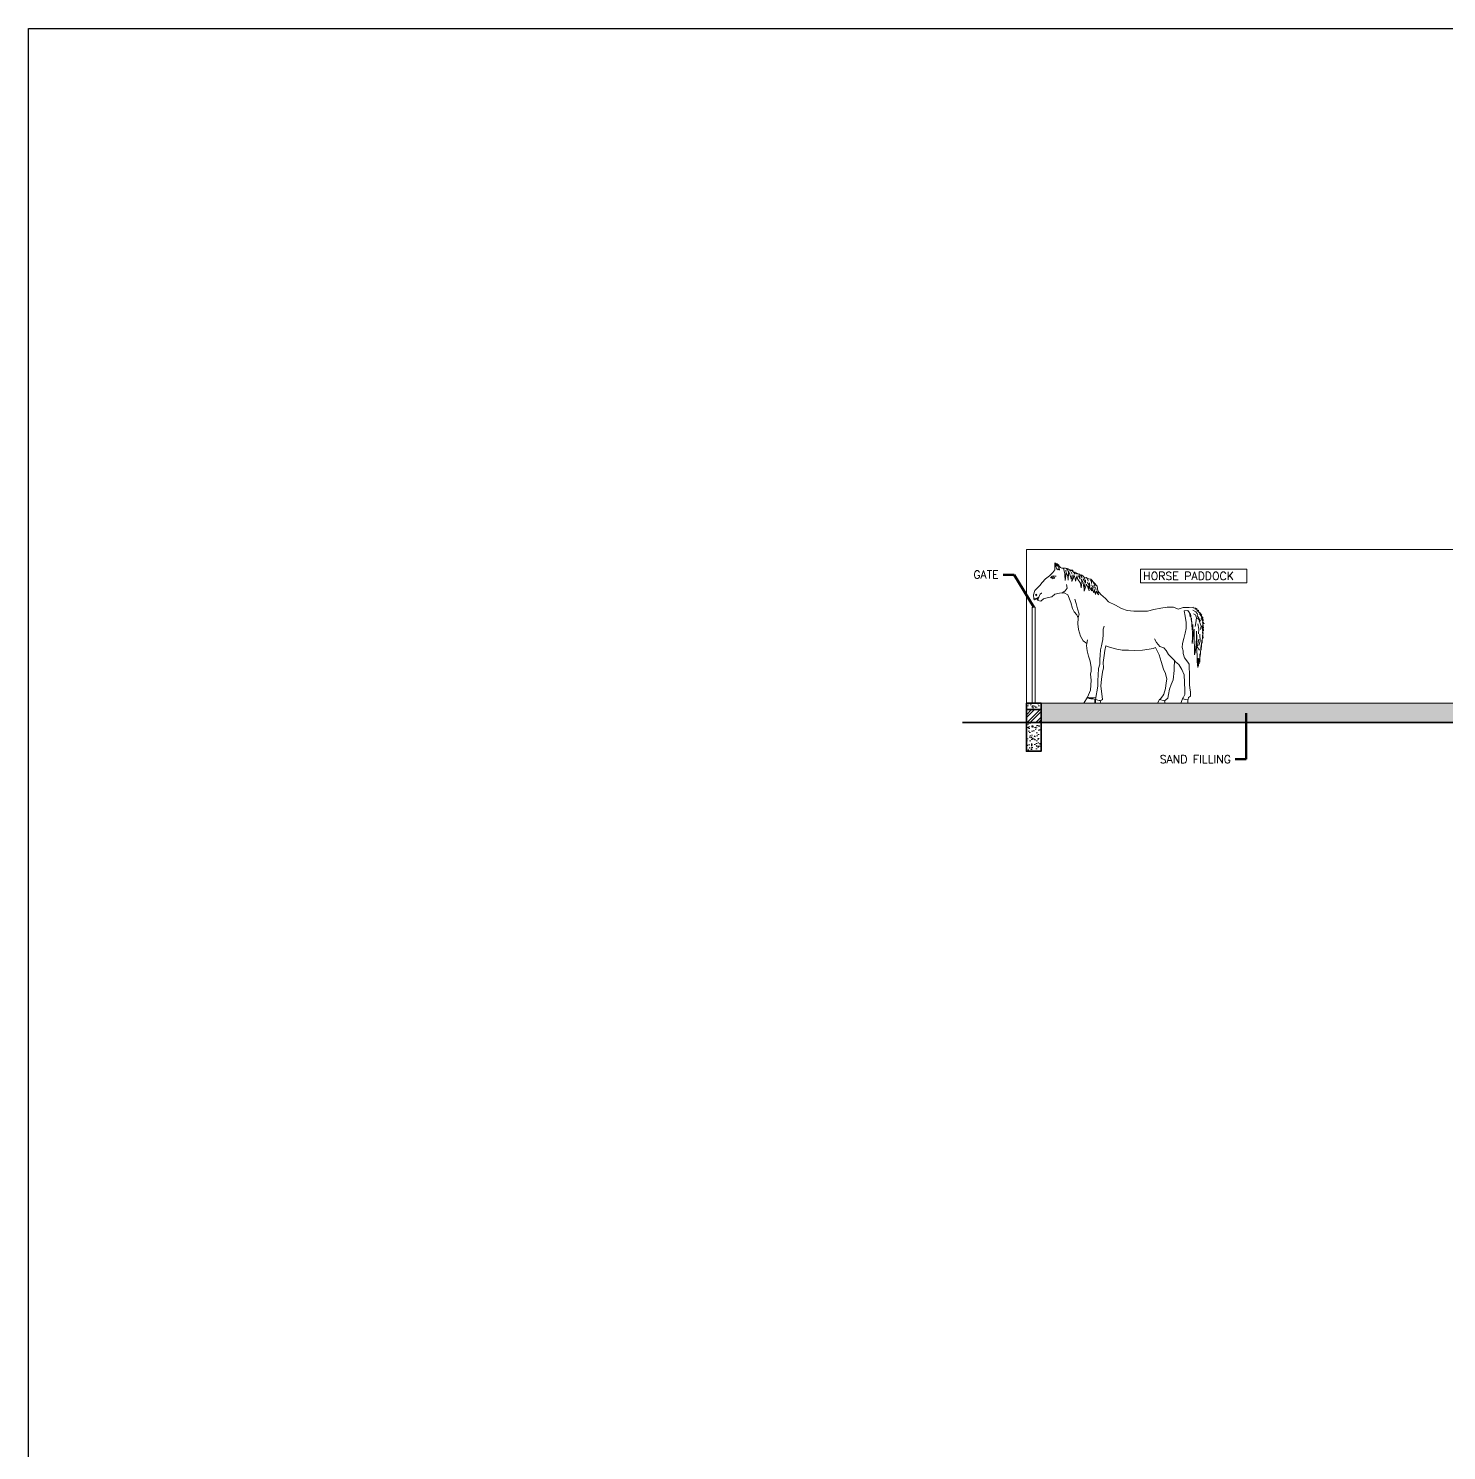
# Model space of a CAD drawing. Header units: millimetres. Extents: x -154478 to 73967, y -24076 to 107303.
# Drawn here: x -80630 to -58461, y 85083 to 107303 of the extents above; entities that cross this region are included whole.
import ezdxf

# ---------------------------------------------------------------- set-up
doc = ezdxf.new("R2010")
doc.units = ezdxf.units.MM
doc.header["$MEASUREMENT"] = 0
for name, color, linetype, lineweight in [('CA-ANNO-TEXT', 8, 'Continuous', 20), ('CA-ELEVATION', 8, 'Continuous', 15), ('CA-FLOR', 8, 'Continuous', 18), ('CA-HATCH', 8, 'Continuous', 5), ('CA-WALL-EXTR', 8, 'Continuous', 35), ('Human & Animal', 42, 'Continuous', 0), ('Railing', 8, 'Continuous', 15)]:
    doc.layers.add(name, color=color, linetype=linetype, lineweight=lineweight)
doc.layers.add('Tital_BLock', color=7, linetype='Continuous')
doc.styles.add('ISO STANDARD', font='simplex.shx')
doc.dimstyles.new('ISO STANDARD', dxfattribs={"dimscale": 100, "dimtxt": 1.25, "dimasz": 1, "dimexe": 0.5, "dimexo": 0.75, "dimgap": 0.25, "dimtad": 0, "dimzin": 9, "dimdsep": 46, "dimtxsty": 'ISO STANDARD', "dimblk": 'OBLIQUE', "dimcen": 0.09, "dimdle": 0.25, "dimclrd": 256, "dimclre": 256, "dimclrt": 256, "dimadec": 0, "dimazin": 2, "dimtfac": 0.09, "dimtofl": 0, "dimtmove": 2, "dimatfit": 0, "dimfxl": 187.5, "dimtolj": 1, "dimtzin": 0, "dimlwd": 9, "dimlwe": 9, "dimarcsym": 2})

# ---------------------------------------------------------------- blocks, each defined once
blk = doc.blocks.new('Hourse ELE')
at = {"layer": 'Human & Animal'}
for p, q in [((198, 2047), (181, 2017)), ((278, 2033), (281, 2080)), ((-183, 1809), (-191, 1767)), ((-155, 1837), (-160, 1795)), ((713, 1646), (708, 1651)), ((720, 1606), (708, 1651)), ((729, 1643), (781, 1628)), ((90, 1338), (90, 1330)), ((-1620, 51), (-1543, 67)), ((-1262, 37), (-1182, 60)), ((-252, 44), (-237, 43))]:
    blk.add_line(p, q, dxfattribs=at)
for points in [[(-1772, 744), (-1761, 878), (-1768, 1023), (-1761, 1127), (-1758, 1040), (-1757, 913), (-1740, 791), (-1728, 758), (-1729, 854), (-1726, 989), (-1724, 1155), (-1715, 1116), (-1704, 1010), (-1690, 935), (-1698, 1034), (-1702, 1228), (-1695, 1143), (-1682, 1328), (-1681, 1269), (-1664, 1402), (-1663, 1347), (-1652, 1414), (-1625, 1450), (-1567, 1445), (-1582, 1358), (-1599, 1259), (-1597, 1168), (-1582, 1093), (-1560, 1010), (-1540, 931), (-1535, 872), (-1551, 819), (-1551, 776), (-1575, 708), (-1625, 643), (-1647, 610), (-1646, 581), (-1649, 441), (-1653, 288), (-1654, 242), (-1665, 170), (-1665, 109), (-1633, 90), (-1628, 58), (-1620, 51), (-1626, 50), (-1624, 0), (-1513, 0), (-1543, 67), (-1552, 85), (-1576, 138), (-1576, 201), (-1566, 441), (-1532, 525), (-1485, 602), (-1433, 647), (-1414, 668), (-1412, 547), (-1409, 512), (-1393, 367), (-1363, 294), (-1337, 219), (-1324, 134), (-1314, 76), (-1281, 54), (-1262, 37), (-1262, 37), (-1268, 0), (-1153, 0), (-1182, 60), (-1199, 69), (-1236, 117), (-1251, 141), (-1277, 230), (-1287, 316), (-1294, 373), (-1278, 463), (-1243, 534), (-1208, 654), (-1179, 755), (-1121, 868), (-1085, 856), (-1021, 843), (-918, 829), (-792, 822), (-699, 829), (-597, 829), (-517, 845), (-416, 872), (-345, 895), (-327, 822), (-315, 747), (-301, 637), (-304, 553), (-293, 483), (-275, 373), (-266, 267), (-276, 190), (-289, 56), (-275, 46), (-252, 44), (-265, 0), (-180, 0), (-179, 59), (-173, 63), (-173, 0), (0, 0), (-56, 93), (-56, 93), (-103, 205), (-115, 358), (-103, 456), (-112, 499), (-116, 558), (-98, 656), (-71, 733), (-53, 819), (-41, 900), (-46, 932), (12, 972), (55, 1048), (84, 1151), (94, 1242), (90, 1330), (113, 1380), (150, 1430), (180, 1479), (204, 1573), (252, 1692), (306, 1724), (383, 1718), (456, 1705), (502, 1664), (573, 1646), (633, 1632), (671, 1593), (720, 1606), (725, 1619), (720, 1629), (713, 1646), (717, 1642), (732, 1632), (744, 1625), (757, 1620), (770, 1617), (781, 1628), (790, 1695), (767, 1763), (689, 1837), (652, 1886), (599, 1942), (540, 1991), (488, 2044), (452, 2085), (455, 2163), (455, 2193), (449, 2188), (417, 2176), (394, 2159), (383, 2135), (366, 2119), (345, 2111), (320, 2111), (286, 2110), (271, 2104), (254, 2080), (254, 2103), (224, 2083), (210, 2065), (212, 2086), (185, 2067), (187, 2084), (168, 2064), (181, 2067), (150, 2035), (145, 2015), (144, 2054), (119, 2014), (123, 2039), (90, 2017), (78, 2022), (51, 1998), (39, 1977), (31, 1953), (36, 2005), (4, 1977), (-9, 1959), (-43, 1962), (-52, 1949), (-109, 1937), (-160, 1880), (-207, 1828), (-220, 1755), (-266, 1697), (-339, 1637), (-384, 1586), (-493, 1530), (-586, 1477), (-675, 1450), (-781, 1436), (-897, 1440), (-995, 1439), (-1091, 1463), (-1202, 1486), (-1304, 1502), (-1400, 1500), (-1475, 1467), (-1553, 1496), (-1644, 1497), (-1710, 1498), (-1706, 1489), (-1747, 1486), (-1773, 1469), (-1734, 1476), (-1798, 1450), (-1767, 1450), (-1829, 1404), (-1796, 1420), (-1843, 1376), (-1808, 1397), (-1862, 1327), (-1831, 1353), (-1870, 1290), (-1834, 1323), (-1881, 1238), (-1855, 1269), (-1872, 1177), (-1857, 1224), (-1868, 1130), (-1844, 1210), (-1866, 1090), (-1854, 1116), (-1863, 1015), (-1854, 1062), (-1847, 937), (-1844, 987), (-1831, 836), (-1831, 910), (-1817, 727), (-1811, 769), (-1811, 642), (-1802, 698), (-1804, 613), (-1794, 674), (-1793, 576), (-1785, 706), (-1780, 556), (-1772, 651), (-1769, 756)], [(503, 1952), (473, 1972), (454, 1955), (495, 1943)], [(741, 1702), (757, 1691), (753, 1683), (739, 1679), (734, 1689)]]:
    blk.add_lwpolyline(points, close=True, dxfattribs=at)
for points in [[(317, 2110), (297, 2023), (297, 2006), (295, 1916), (278, 2033), (262, 2011), (252, 1978), (246, 1920), (242, 2035), (246, 2071), (226, 2033), (207, 1979), (200, 1938), (182, 1999), (183, 1956), (188, 1902), (165, 1961), (156, 2008), (146, 1980), (137, 1952), (133, 1905), (114, 1959), (110, 1988), (95, 1934), (73, 1905), (52, 1876), (42, 1800), (32, 1888), (38, 1937), (9, 1884), (7, 1836), (-6, 1795), (-5, 1751), (-39, 1861), (-62, 1811), (-82, 1758), (-78, 1787), (-72, 1835), (-123, 1755), (-119, 1808), (-156, 1725), (-158, 1780), (-183, 1700), (-192, 1750), (-227, 1694), (-220, 1755)], [(449, 2188), (408, 2153), (388, 2115), (381, 2081)], [(439, 2165), (422, 2147), (404, 2135), (393, 2113), (391, 2093), (400, 2084), (420, 2094), (429, 2109), (438, 2133), (438, 2156), (439, 2169)], [(-144, 1884), (-169, 1855), (-173, 1829)], [(-118, 1847), (-141, 1811), (-139, 1792)], [(-102, 1928), (-121, 1903), (-118, 1869)], [(-52, 1888), (-85, 1843), (-91, 1824), (-86, 1878)], [(-52, 1949), (-62, 1933), (-66, 1907)], [(9, 1942), (-24, 1883), (-23, 1925)], [(-9, 1959), (-12, 1956), (-10, 1937)], [(-12, 1871), (-7, 1832), (-6, 1795)], [(92, 1996), (60, 1939), (71, 1996)], [(270, 1856), (264, 1797), (293, 1756), (343, 1721)], [(520, 1957), (497, 1983), (475, 1991), (454, 1987), (434, 1986)], [(90, 1338), (73, 1390), (98, 1472), (121, 1557), (141, 1623)], [(707, 1656), (695, 1682), (685, 1702), (664, 1717), (660, 1721)], [(708, 1651), (707, 1658), (729, 1643)], [(-1772, 1369), (-1825, 1284), (-1777, 1330)], [(-1704, 1456), (-1749, 1430), (-1781, 1385)], [(-1711, 1396), (-1742, 1380), (-1760, 1334), (-1750, 1256), (-1739, 1196)], [(-1801, 1286), (-1835, 1206), (-1823, 1154)], [(-1780, 1240), (-1799, 1156), (-1789, 1084)], [(-315, 1201), (-302, 1157), (-299, 1073), (-297, 996), (-288, 947), (-277, 897), (-259, 836), (-252, 749), (-251, 681), (-249, 612), (-227, 541), (-225, 438), (-219, 353), (-216, 265), (-179, 59)], [(-1811, 1079), (-1818, 968), (-1799, 902)], [(-1795, 998), (-1772, 879), (-1806, 829)], [(-1105, 1005), (-1136, 946), (-1189, 888), (-1251, 865), (-1286, 822), (-1324, 763), (-1377, 709), (-1414, 668)], [(-46, 932), (-55, 989)], [(-237, 43), (-179, 59)], [(-56, 93), (-87, 83), (-150, 84), (-186, 94)], [(-181, 65), (-171, 63), (-143, 67), (-107, 70), (-84, 74), (-52, 87)]]:
    blk.add_lwpolyline(points, dxfattribs=at)
blk = doc.blocks.new('_Oblique')
at = {"color": 0, "linetype": 'ByBlock', "lineweight": -2}
blk.add_line((-0.5, -0.5), (0.5, 0.5), dxfattribs=at)

msp = doc.modelspace()

# ---------------------------------------------------------------- hatches: boundary and pattern name
at = {"layer": 'CA-HATCH', "transparency": 33554687}
h = msp.add_hatch(dxfattribs=at)
h.set_pattern_fill('AR-CONC', color=256, scale=20)
h.set_pattern_definition([(50, (-74024.4, 35049.11), (143.45204, -12.55043), [15, -165]), (355, (-74024.4, 35049.11), (-27.75027, 150.43843), [12, -132]), (100.45144, (-74012.44, 35048.07), (115.70177, 137.888), [12.74804, -140.22842]), (46.1842, (-74024.4, 35089.11), (213.44827, -33.10386), [22.5, -247.5]), (96.63564, (-74006.61, 35086.35), (186.9324, 194.8237), [19.1221, -210.34275]), (351.18416, (-74024.4, 35089.11), (186.9324, 194.8237), [18, -198]), (21, (-74004.4, 35079.11), (119.3814, -80.52378), [15, -165]), (326, (-74004.4, 35079.11), (48.66307, 145.03), [12, -132]), (71.45144, (-73994.45, 35072.4), (168.04448, 64.50623), [12.74804, -140.22842]), (37.5, (-74024.4, 35049.114), (2.43197, 66.57877), [0, -130.4, 0, -134, 0, -132.5]), (7.5, (-74024.4, 35049.114), (52.61391, 78.88234), [0, -76.4, 0, -127.4, 0, -50.5]), (327.5, (-74069, 35049.114), (106.764487, -4.510974), [0, -50, 0, -156, 0, -207]), (317.5, (-74089, 35049.11), (116.63723, 20.021), [0, -65, 0, -103.6, 0, -147])])
h.paths.add_polyline_path([(-65030.445, 96760.076), (-64800.445, 96760.076), (-64800.445, 96660.076), (-65030.445, 96660.076)])
h = msp.add_hatch(dxfattribs=at)
h.set_pattern_fill('ANSI32', color=256, scale=250)
h.set_pattern_definition([(45, (-80254.4, 35349.11), (-66.29126, 66.29126), []), (45, (-80210.2, 35349.11), (-66.29126, 66.29126), [])])
h.paths.add_polyline_path([(-65030.445, 96660.076), (-65030.445, 96460.076), (-64800.445, 96460.076), (-64800.445, 96660.076)])
h = msp.add_hatch(dxfattribs=at)
h.set_pattern_fill('AR-SAND', color=256, scale=30)
h.set_pattern_definition([(37.5, (-68794.4, 35349.114), (-1.8898, 57.804713), [0, -45.6, 0, -51, 0, -48.75]), (7.5, (-68794.4, 35349.11), (53.0933, 84.66438), [0, -24.6, 0, -41.1, 0, -15.75]), (327.5, (-68831.3, 35349.114), (93.424256, 0.16977), [0, -15, 0, -54, 0, -70.5]), (317.5, (-68831.3, 35349.11), (90.1838, 26.33027), [0, -7.5, 0, -35.4, 0, -40.5])])
h.paths.add_polyline_path([(-56200.445, 96760.076), (-64800.445, 96760.076), (-64800.445, 96460.076), (-56200.445, 96460.076)])
h = msp.add_hatch(dxfattribs=at)
h.set_pattern_fill('AR-CONC', color=256, scale=20)
h.set_pattern_definition([(50, (-68794.4, 35449.11), (143.45204, -12.55043), [15, -165]), (355, (-68794.4, 35449.11), (-27.75027, 150.43843), [12, -132]), (100.45144, (-68782.44, 35448.07), (115.70177, 137.888), [12.74804, -140.22842]), (46.1842, (-68794.4, 35489.11), (213.44827, -33.10386), [22.5, -247.5]), (96.63564, (-68776.61, 35486.35), (186.9324, 194.8237), [19.1221, -210.34275]), (351.18416, (-68794.4, 35489.11), (186.9324, 194.8237), [18, -198]), (21, (-68774.4, 35479.11), (119.3814, -80.52378), [15, -165]), (326, (-68774.4, 35479.11), (48.66307, 145.03), [12, -132]), (71.45144, (-68764.45, 35472.4), (168.04448, 64.50623), [12.74804, -140.22842]), (37.5, (-68794.4, 35449.114), (2.43197, 66.57877), [0, -130.4, 0, -134, 0, -132.5]), (7.5, (-68794.4, 35449.114), (52.61391, 78.88234), [0, -76.4, 0, -127.4, 0, -50.5]), (327.5, (-68839, 35449.114), (106.764487, -4.510974), [0, -50, 0, -156, 0, -207]), (317.5, (-68859, 35449.11), (116.63723, 20.021), [0, -65, 0, -103.6, 0, -147])])
h.paths.add_polyline_path([(-65030.445, 96460.076), (-64800.445, 96460.076), (-64800.445, 96010.076), (-65030.445, 96010.076)])

# ---------------------------------------------------------------- linework, layer by layer
at = {"layer": 'CA-ANNO-TEXT'}
msp.add_lwpolyline([(-63248.511, 98641.816), (-63248.511, 98854.316), (-61583.63, 98854.316), (-61583.63, 98641.816)], close=True, dxfattribs=at)
at = {"layer": 'CA-ELEVATION'}
msp.add_lwpolyline([(-65030.445, 96760.076), (-65030.445, 99160.076), (-56200.445, 99160.076)], dxfattribs=at)
at = {"layer": 'CA-FLOR', "ltscale": 100}
msp.add_line((-56200.445, 96760.076), (-64800.445, 96760.076), dxfattribs=at)
at = {"layer": 'CA-FLOR', "lineweight": 35, "ltscale": 100}
for points in [[(-65030.445, 96760.076), (-64800.445, 96760.076), (-64800.445, 96660.076), (-65030.445, 96660.076)], [(-65030.445, 96460.076), (-64800.445, 96460.076), (-64800.445, 96010.076), (-65030.445, 96010.076)]]:
    msp.add_lwpolyline(points, close=True, dxfattribs=at)
at = {"layer": 'CA-WALL-EXTR', "ltscale": 100}
for p, q in [((-65030.445, 96460.076), (-65030.445, 96660.076)), ((-64800.445, 96460.076), (-64800.445, 96660.076)), ((-66030.445, 96460.076), (-56200.445, 96460.076))]:
    msp.add_line(p, q, dxfattribs=at)
at = {"layer": 'Railing'}
msp.add_lwpolyline([(-64890.445, 98260.076), (-64940.445, 98260.076), (-64940.445, 96760.076), (-64890.445, 96760.076)], close=True, dxfattribs=at)
at = {"layer": 'Tital_BLock', "flags": 128}
msp.add_lwpolyline([(-17711.748, 62863.322), (-80630.103, 62863.322), (-80630.103, 107302.683), (-17711.748, 107302.683), (-17711.748, 62863.322)], close=True, dxfattribs=at)

# ---------------------------------------------------------------- block references
at = {"layer": 'Human & Animal', "xscale": -1}
msp.add_blockref('Hourse ELE', (-64130.835, 96760.076), dxfattribs=at)

# ---------------------------------------------------------------- texts
at = {"layer": 'CA-ANNO-TEXT', "char_height": 125, "style": 'ISO STANDARD'}
for s, insert, width, attachment_point in [('GATE', (-65859.571, 98831.28), 441.72619, 1), ('\\pxql;HORSE PADDOCK', (-63204.761, 98810.566), 1578.63095, 1), ('SAND FILLING', (-61832.328, 95946.341), 1245.29762, 3)]:
    msp.add_mtext(s, dxfattribs=dict(at, insert=insert, width=width, attachment_point=attachment_point))

# ---------------------------------------------------------------- leaders
at = {"layer": 'CA-ANNO-TEXT'}
for points in [[(-64915.445, 98260.076), (-65218.941, 98764.115), (-65390.582, 98764.115)], [(-61594.466, 96603.849), (-61594.466, 95887.565), (-61766.107, 95887.565)]]:
    msp.add_leader(points, dimstyle='ISO STANDARD', override={"dimgap": 0.1, "dimlwd": 65535}, dxfattribs=at)

doc.saveas('drawing.dxf')
